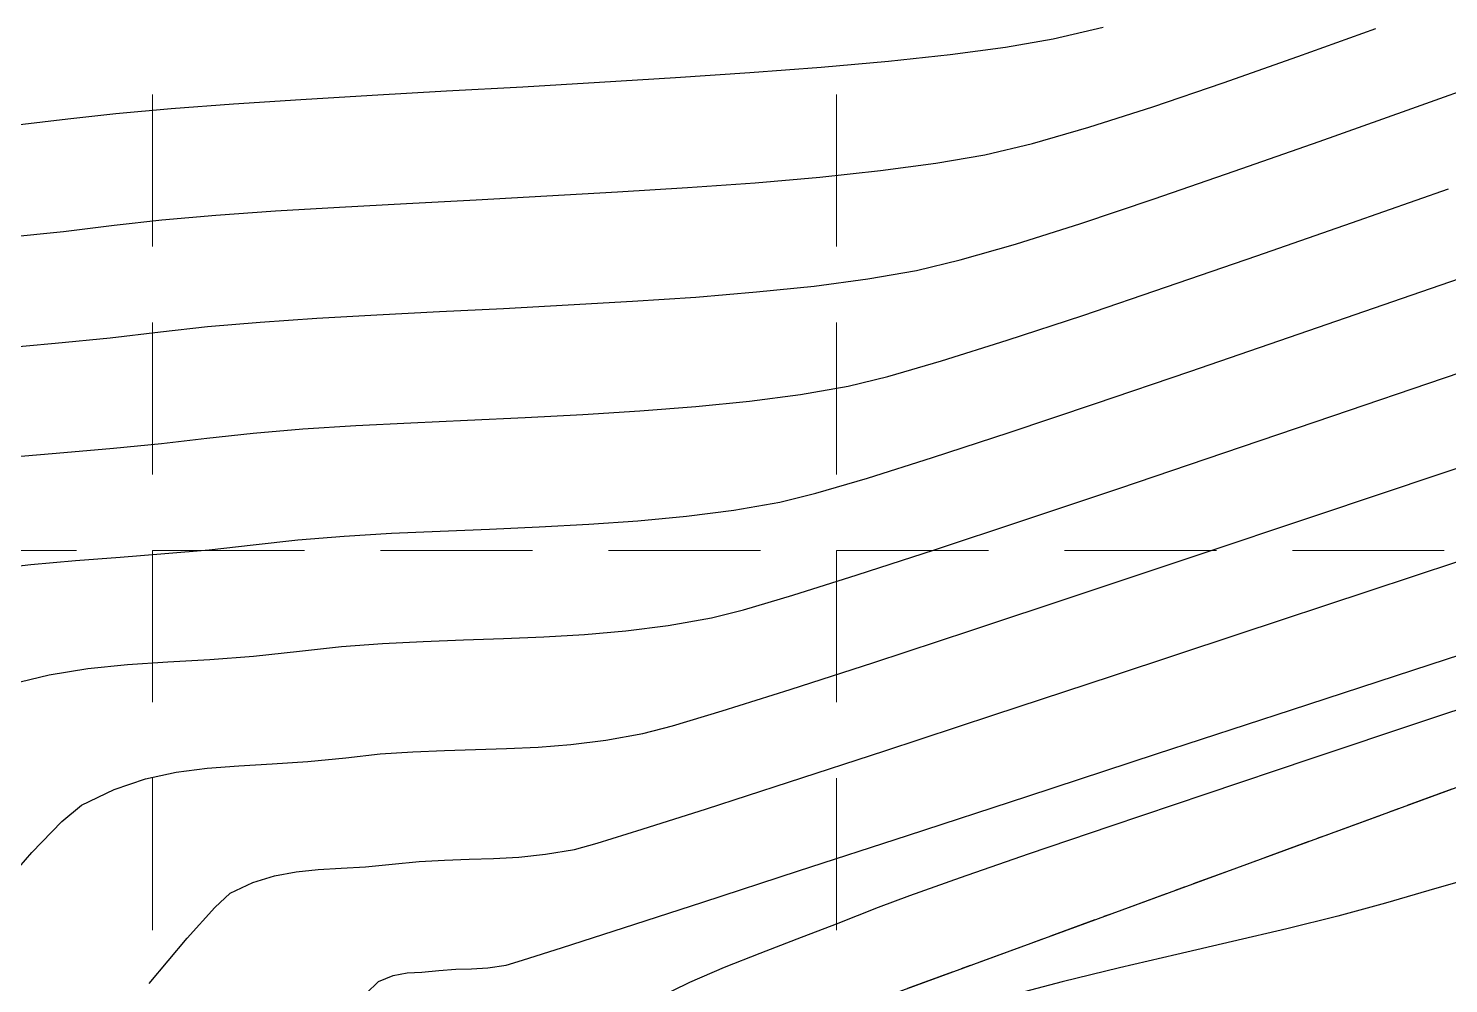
# Model space of a CAD drawing. Header units: inches. Extents: x 2547543 to 2548696, y 7125653 to 7126375.
# Drawn here: x 2548332.31 to 2548369.7, y 7125858.97 to 7125884.11 of the extents above; entities that cross this region are included whole.
import ezdxf

# ---------------------------------------------------------------- set-up
doc = ezdxf.new("R2010")
doc.units = ezdxf.units.IN
doc.header["$MEASUREMENT"] = 0
doc.linetypes.add('CENTER', pattern=[2, 1.25, -0.25, 0.25, -0.25])
doc.linetypes.add('HIDDEN', pattern=[0.375, 0.25, -0.125])
for name, color, linetype in [('CONT-MJR', 6, 'Continuous'), ('CONT-MNR', 14, 'Continuous'), ('GRID', 254, 'HIDDEN'), ('V-AREA', 6, 'Continuous'), ('V-CREEK-CNTR-E', 2, 'CENTER')]:
    doc.layers.add(name, color=color, linetype=linetype)

msp = doc.modelspace()

# ---------------------------------------------------------------- linework, layer by layer
at = {"layer": 'CONT-MJR', "color": 35}
for points, elevation in [([(2548359.291363548, 7125883.838141627), (2548360.604417051, 7125884.147944053)], 565), ([(2548358.036263976, 7125883.620930659), (2548359.291363548, 7125883.838141627)], 565), ([(2548356.578835697, 7125883.426092268), (2548358.036263976, 7125883.620930659)], 565), ([(2548353.181192279, 7125883.093029087), (2548354.950128525, 7125883.25100042)], 565), ([(2548339.480408981, 7125882.246017575), (2548341.361553909, 7125882.357674168)], 565), ([(2548343.319818473, 7125882.468069062), (2548345.324152857, 7125882.579828283)], 565), ([(2548361.042144903, 7125872.015748767), (2548363.779965634, 7125872.941352827)], 560), ([(2548358.485792258, 7125871.15822155), (2548361.042144903, 7125872.015748767)], 560), ([(2548351.140275978, 7125868.813871497), (2548352.438149558, 7125869.196596151)], 560), ([(2548345.881369015, 7125868.096649105), (2548346.952548446, 7125868.161340471)], 560), ([(2548339.450542815, 7125867.721426073), (2548340.55408317, 7125867.842765488)], 560), ([(2548341.636585235, 7125867.924493085), (2548342.704306931, 7125867.978677053)], 560), ([(2548342.704306931, 7125867.978677053), (2548343.763506178, 7125868.017385587)], 560), ([(2548334.918270946, 7125867.370442057), (2548335.985482461, 7125867.442362548)], 560), ([(2548335.985482461, 7125867.442362548), (2548337.090169922, 7125867.507349664)], 560), ([(2548332.857705619, 7125867.100898656), (2548333.878892843, 7125867.265362617)], 560)]:
    msp.add_lwpolyline(points, dxfattribs=dict(at, elevation=elevation))
at = {"layer": 'CONT-MJR', "color": 35, "extrusion": (0.1068877003047446, -0.9942710996119536, 0), "elevation": -6812671.975499145}
msp.add_lwpolyline([(3295424.951805388, 565.0000000000009), (3295426.589897022, 565.0000000000009)], dxfattribs=at)
at = {"layer": 'CONT-MJR', "color": 35, "extrusion": (0.07617210097362676, -0.9970946850892667, 0), "elevation": -6911066.74279253}
msp.add_lwpolyline([(3083741.015597697, 565.0000000000009), (3083742.899185619, 565.0000000000009)], dxfattribs=at)
at = {"layer": 'CONT-MJR', "color": 35, "extrusion": (0.05722616070081045, -0.998361240499372, 0), "elevation": -6968372.953009103}
msp.add_lwpolyline([(2951956.10069038, 565.0000000000005), (2951958.123359437, 565.0000000000005)], dxfattribs=at)
at = {"layer": 'CONT-MJR', "color": 35, "extrusion": (0.0609678245328212, -0.9981397318871417, 0), "elevation": -6957259.449535687}
msp.add_lwpolyline([(2978056.300029091, 565.0000000000005), (2978058.307087335, 565.0000000000005)], dxfattribs=at)
at = {"layer": 'CONT-MJR', "color": 35, "extrusion": (0.06712429802624283, -0.9977446209398898, 0), "elevation": -6938755.090019736}
msp.add_lwpolyline([(3020921.73504888, 565.0000000000009), (3020923.695715877, 565.0000000000009)], dxfattribs=at)
at = {"layer": 'CONT-MJR', "color": 35, "extrusion": (0.05628447463576054, -0.9984147724843502, 0), "elevation": -6971154.158159862}
msp.add_lwpolyline([(2945378.205526232, 565.0000000000009), (2945380.16690002, 565.0000000000009)], dxfattribs=at)
at = {"layer": 'CONT-MJR', "color": 35, "extrusion": (0.1125486606539213, -0.9936462141954795, 0), "elevation": -6793793.902826199}
msp.add_lwpolyline([(3334150.228938587, 565.0000000000009), (3334151.499177637, 565.0000000000009)], dxfattribs=at)
at = {"layer": 'CONT-MJR', "color": 35, "extrusion": (0.08928936707669641, -0.9960057273565464, 0), "elevation": -6869879.977731114}
msp.add_lwpolyline([(3174421.349650359, 565), (3174422.819006491, 565)], dxfattribs=at)
at = {"layer": 'CONT-MJR', "color": 35, "extrusion": (0.07450246573476454, -0.9972208294051225, 0), "elevation": -6916220.645665004}
msp.add_lwpolyline([(3072149.593157395, 565.0000000000009), (3072151.231466744, 565.0000000000009)], dxfattribs=at)
at = {"layer": 'CONT-MJR', "color": 35, "extrusion": (0.0650317736575968, -0.9978831937731726, 0), "elevation": -6945075.097814891}
msp.add_lwpolyline([(3006352.124126002, 565), (3006353.900862484, 565)], dxfattribs=at)
at = {"layer": 'CONT-MJR', "color": 35, "extrusion": (0.1201328094705209, -0.9927578295277855, 0), "elevation": -6768136.439403981}
msp.add_lwpolyline([(3385928.733513285, 565), (3385930.076186099, 565)], dxfattribs=at)
at = {"layer": 'CONT-MJR', "color": 35, "extrusion": (0.3221985226036492, -0.9466721248838089, 0), "elevation": -5924786.232221001}
msp.add_lwpolyline([(4708416.822011938, 560), (4708419.951565325, 560)], dxfattribs=at)
at = {"layer": 'CONT-MJR', "color": 35, "extrusion": (0.3222136782641118, -0.9466669665407743, 0), "elevation": -5924710.85228957}
msp.add_lwpolyline([(4708508.567325523, 560), (4708511.673988152, 560)], dxfattribs=at)
at = {"layer": 'CONT-MJR', "color": 35, "extrusion": (0.3216011870536599, -0.9468752169561082, 0), "elevation": -5927755.67066362}
msp.add_lwpolyline([(4704671.703770672, 560), (4704674.730598383, 560)], dxfattribs=at)
at = {"layer": 'CONT-MJR', "color": 35, "extrusion": (0.3145073535795271, -0.9492550366178747, 0), "elevation": -5962791.603893405}
msp.add_lwpolyline([(4660178.56193465, 560.0000000000009), (4660181.007667143, 560.0000000000009)], dxfattribs=at)
at = {"layer": 'CONT-MJR', "color": 35, "extrusion": (0.3089565375139754, -0.9510761577956707, 0), "elevation": -5989914.133705894}
msp.add_lwpolyline([(4625262.893231718, 560.0000000000005), (4625265.031477368, 560.0000000000005)], dxfattribs=at)
at = {"layer": 'CONT-MJR', "color": 35, "extrusion": (0.2997790622907552, -0.954008654998515, 0), "elevation": -6034198.18364521}
msp.add_lwpolyline([(4567336.667743416, 560), (4567338.441715116, 560)], dxfattribs=at)
at = {"layer": 'CONT-MJR', "color": 35, "extrusion": (0.2434747582373439, -0.9699072337606659, 0), "elevation": -6290972.531620949}
msp.add_lwpolyline([(4206632.51532653, 560), (4206633.391804304, 560)], dxfattribs=at)
at = {"layer": 'CONT-MJR', "color": 35, "extrusion": (0.1722786328355977, -0.9850482590555131, 0), "elevation": -6580298.155175237}
msp.add_lwpolyline([(3737881.760277933, 560.0000000000005), (3737882.917054664, 560.0000000000005)], dxfattribs=at)
at = {"layer": 'CONT-MJR', "color": 35, "extrusion": (0.03338107121871375, -0.9994426967486886, 0), "elevation": -7036830.303311718}
msp.add_lwpolyline([(2784792.671024819, 560), (2784793.728548902, 560)], dxfattribs=at)
at = {"layer": 'CONT-MJR', "color": 35, "extrusion": (0.04140199107025102, -0.9991425699745852, 0), "elevation": -7014251.569961546}
msp.add_lwpolyline([(2841184.918561873, 560.0000000000005), (2841185.980400441, 560.0000000000005)], dxfattribs=at)
at = {"layer": 'CONT-MJR', "color": 35, "extrusion": (0.08927136579283261, -0.9960073409616429, 0), "elevation": -6869922.586451951}
msp.add_lwpolyline([(3174308.255278009, 560), (3174309.347326855, 560)], dxfattribs=at)
at = {"layer": 'CONT-MJR', "color": 35, "extrusion": (0.1271538362528337, -0.9918830081850317, 0), "elevation": -6743995.415074167}
msp.add_lwpolyline([(3433744.605795247, 560.0000000000009), (3433745.725338396, 560.0000000000009)], dxfattribs=at)
at = {"layer": 'CONT-MJR', "color": 35, "extrusion": (0.1067834510505971, -0.9942823012513724, 0), "elevation": -6813003.675495046}
msp.add_lwpolyline([(3294692.344762387, 560.0000000000009), (3294693.5602793, 560.0000000000009)], dxfattribs=at)
at = {"layer": 'CONT-MJR', "color": 35, "extrusion": (0.07528453223674493, -0.9971620927441509, 0), "elevation": -6913794.664116204}
msp.add_lwpolyline([(3077576.227257826, 560.0000000000009), (3077577.312840674, 560.0000000000009)], dxfattribs=at)
at = {"layer": 'CONT-MJR', "color": 35, "extrusion": (0.1005856478553862, -0.9949284031755815, 0), "elevation": -6833401.925408114}
msp.add_lwpolyline([(3252169.732303081, 560.0000000000009), (3252170.776979361, 560.0000000000009)], dxfattribs=at)
at = {"layer": 'CONT-MJR', "color": 35, "extrusion": (0.07297635740726034, -0.997333670974548, 0), "elevation": -6920899.241696874}
msp.add_lwpolyline([(3061562.239072898, 560), (3061563.393958143, 560)], dxfattribs=at)
at = {"layer": 'CONT-MJR', "color": 35, "extrusion": (0.2397503648151774, -0.9708345701359165, 0), "elevation": -6307074.391441194}
msp.add_lwpolyline([(4182437.828478615, 560.0000000000009), (4182438.871538791, 560.0000000000009)], dxfattribs=at)
at = {"layer": 'CONT-MNR', "color": 35, "extrusion": (0.3390777892419152, -0.9407583392363925, 0), "elevation": -5839639.990440683}
msp.add_lwpolyline([(4813625.092640055, 564), (4813627.2767199, 564)], dxfattribs=at)
at = {"layer": 'CONT-MNR', "color": 35, "extrusion": (0.3324033412005493, -0.9431373276245149, 0), "elevation": -5873601.318896887}
msp.add_lwpolyline([(4772124.1989244, 564.0000000000009), (4772126.286793009, 564.0000000000009)], dxfattribs=at)
at = {"layer": 'CONT-MNR', "color": 35}
for points, elevation in [([(2548361.914756407, 7125882.05339157), (2548363.760784557, 7125882.679782696)], 564), ([(2548364.054672887, 7125880.355863644), (2548366.290409132, 7125881.141561775)], 563), ([(2548357.491125607, 7125880.790607559), (2548358.74235277, 7125881.08773909)], 564), ([(2548344.097438947, 7125879.604998364), (2548345.957235848, 7125879.703713306)], 564), ([(2548367.136465249, 7125878.995742097), (2548369.695690556, 7125879.891077835)], 562), ([(2548340.498708618, 7125879.411420139), (2548342.268598629, 7125879.508852811)], 564), ([(2548342.268598629, 7125879.508852811), (2548344.097438947, 7125879.604998364)], 564), ([(2548360.011448178, 7125878.983414724), (2548361.946715745, 7125879.629348765)], 563), ([(2548335.822677667, 7125879.072834318), (2548337.247754412, 7125879.197267401)], 564), ([(2548358.29378066, 7125878.439459107), (2548360.011448178, 7125878.983414724)], 563), ([(2548364.645408411, 7125878.128173567), (2548367.136465249, 7125878.995742097)], 562), ([(2548362.271806551, 7125877.309616273), (2548364.645408411, 7125878.128173567)], 562), ([(2548368.23213281, 7125876.922608745), (2548371.004374611, 7125877.879018944)], 561), ([(2548349.878907784, 7125877.044476424), (2548351.480975484, 7125877.176625169)], 563), ([(2548351.480975484, 7125877.176625169), (2548353.000074744, 7125877.333685266)], 563), ([(2548360.064946178, 7125876.561314248), (2548362.271806551, 7125877.309616273)], 562), ([(2548341.485745152, 7125876.577730814), (2548343.133353996, 7125876.662325159)], 563), ([(2548343.133353996, 7125876.662325159), (2548344.82109475, 7125876.746163402)], 563), ([(2548346.524347347, 7125876.834379032), (2548348.218491715, 7125876.932105543)], 563), ([(2548337.029910793, 7125876.268076248), (2548338.409403481, 7125876.385739851)], 563), ([(2548334.461828648, 7125875.97364859), (2548335.789030298, 7125876.129122578)], 563), ([(2548331.486212363, 7125875.685757864), (2548333.018655248, 7125875.828928459)], 563), ([(2548353.890649726, 7125874.69553942), (2548354.937679066, 7125874.950380076)], 562), ([(2548346.905789828, 7125873.953956556), (2548348.408470523, 7125874.046301447)], 562), ([(2548349.87706857, 7125874.159805494), (2548351.29281226, 7125874.301295383)], 562), ([(2548358.130158972, 7125873.479773928), (2548360.404143541, 7125874.241454375)], 561), ([(2548339.538156488, 7125873.570685429), (2548340.929674772, 7125873.659634828)], 562), ([(2548340.929674772, 7125873.659634828), (2548342.380968957, 7125873.735609954)], 562), ([(2548337.00953447, 7125873.326557076), (2548338.225185819, 7125873.461935073)], 562), ([(2548369.496484219, 7125872.400164124), (2548372.817321257, 7125873.514043888)], 559), ([(2548334.553495038, 7125873.06722805), (2548335.812549919, 7125873.18792188)], 562), ([(2548353.038460033, 7125871.882097153), (2548354.395587275, 7125872.279291636)], 561), ([(2548366.201627508, 7125871.295316776), (2548369.496484219, 7125872.400164124)], 559), ([(2548349.632688485, 7125871.275445629), (2548350.880241053, 7125871.437246783)], 561), ([(2548350.880241053, 7125871.437246783), (2548352.090411786, 7125871.648005351)], 561), ([(2548345.757103764, 7125870.992978939), (2548347.061983441, 7125871.062392479)], 561), ([(2548341.873992892, 7125870.8242212), (2548343.15397209, 7125870.882974071)], 561), ([(2548334.726829782, 7125870.200814746), (2548335.903544175, 7125870.290158584)], 561), ([(2548338.230038643, 7125870.523991575), (2548339.40288977, 7125870.653810723)], 561), ([(2548333.550319077, 7125870.111275924), (2548334.726829782, 7125870.200814746)], 561), ([(2548364.159701296, 7125868.168431634), (2548367.601352879, 7125869.306778092)], 558), ([(2548369.211142841, 7125867.372497087), (2548372.891384115, 7125868.576875522)], 557), ([(2548360.845015748, 7125867.073457167), (2548364.159701296, 7125868.168431634)], 558), ([(2548365.561717715, 7125866.178359715), (2548369.211142841, 7125867.372497087)], 557), ([(2548350.576946928, 7125866.149155146), (2548352.366344373, 7125866.714842357)], 559), ([(2548369.041489587, 7125865.886840412), (2548372.138014042, 7125866.915457892)], 556), ([(2548349.263388909, 7125865.754155565), (2548350.576946928, 7125866.149155146)], 559), ([(2548341.575436205, 7125865.016280216), (2548342.43420413, 7125865.075092451)], 559), ([(2548342.43420413, 7125865.075092451), (2548343.263085913, 7125865.10895402)], 559), ([(2548343.263085913, 7125865.10895402), (2548344.077816701, 7125865.131521668)], 559), ([(2548344.894131643, 7125865.156452144), (2548345.727765886, 7125865.197402189)], 559), ([(2548345.727765886, 7125865.197402189), (2548346.594454578, 7125865.268028552)], 559), ([(2548346.594454578, 7125865.268028552), (2548347.509932868, 7125865.381987979)], 559), ([(2548337.017752119, 7125864.64627367), (2548337.855159634, 7125864.70717809)], 559), ([(2548358.616790858, 7125863.907254169), (2548362.008477475, 7125865.016074908)], 557), ([(2548334.568007951, 7125864.082106215), (2548335.39140388, 7125864.363053692)], 559), ([(2548336.202242735, 7125864.541337524), (2548337.017752119, 7125864.64627367)], 559), ([(2548360.813863699, 7125863.12648694), (2548363.315959176, 7125863.971550706)], 556), ([(2548332.407326569, 7125862.42431046), (2548333.189189149, 7125863.241615581)], 559), ([(2548352.57955345, 7125861.936450902), (2548355.452026604, 7125862.873508999)], 557), ([(2548341.891551161, 7125862.116295071), (2548342.599543206, 7125862.18844039)], 558), ([(2548342.599543206, 7125862.18844039), (2548343.265816723, 7125862.225379802)], 558), ([(2548356.848288404, 7125861.765542733), (2548358.636821696, 7125862.384216206)], 556), ([(2548339.940991371, 7125861.972530842), (2548340.544694781, 7125862.006512131)], 558), ([(2548340.544694781, 7125862.006512131), (2548341.18962111, 7125862.045482218)], 558), ([(2548350.064740135, 7125861.117691379), (2548352.57955345, 7125861.936450902)], 557), ([(2548370.637609321, 7125861.839729336), (2548369.175254041, 7125861.418833846)], 556), ([(2548353.585387338, 7125860.545977632), (2548354.690568919, 7125860.982204489)], 556), ([(2548366.781849186, 7125860.750604556), (2548365.433463563, 7125860.415465375)], 556), ([(2548365.433463563, 7125860.415465375), (2548364.01176091, 7125860.079996414)], 556), ([(2548351.570443874, 7125859.775754136), (2548352.550065915, 7125860.150616953)], 556), ([(2548350.63236044, 7125859.40102086), (2548351.570443874, 7125859.775754136)], 556), ([(2548362.538225261, 7125859.738739692), (2548361.034340649, 7125859.386237234)], 556), ([(2548341.530754262, 7125859.029649611), (2548341.911876827, 7125859.187382493)], 557), ([(2548343.560462504, 7125859.351579331), (2548343.979003258, 7125859.364644545)], 557), ([(2548343.979003258, 7125859.364644545), (2548344.408421223, 7125859.388287148)], 557), ([(2548341.206515776, 7125858.713010771), (2548341.530754262, 7125859.029649611)], 557), ([(2548348.824166284, 7125858.570469659), (2548349.721654835, 7125859.006048808)], 556)]:
    msp.add_lwpolyline(points, dxfattribs=dict(at, elevation=elevation))
at = {"layer": 'CONT-MNR', "color": 35, "extrusion": (-0.3357131873049781, 0.9419642540295957, 0), "elevation": 5856805.141347058}
msp.add_lwpolyline([(-4792724.682626827, 563), (-4792727.18438103, 563)], dxfattribs=at)
at = {"layer": 'CONT-MNR', "color": 35, "extrusion": (0.3039528904981802, -0.9526870631838145, 0), "elevation": -6014153.676014178}
msp.add_lwpolyline([(4593722.106942752, 564), (4593723.875976238, 564)], dxfattribs=at)
at = {"layer": 'CONT-MNR', "color": 35, "extrusion": (0.3346816561089022, -0.9423312523015474, 0), "elevation": -5862049.049433659}
msp.add_lwpolyline([(4786306.899457375, 563), (4786309.359956132, 563)], dxfattribs=at)
at = {"layer": 'CONT-MNR', "color": 35, "extrusion": (0.276556619101537, -0.9609976256115972, 0), "elevation": -6143189.327664926}
msp.add_lwpolyline([(4419676.282352274, 564), (4419677.829773704, 564)], dxfattribs=at)
at = {"layer": 'CONT-MNR', "color": 35, "extrusion": (0.1712457201933548, -0.9852283508484007, 0), "elevation": -6584224.465794647}
msp.add_lwpolyline([(3730989.324303599, 564), (3730990.636353434, 564)], dxfattribs=at)
at = {"layer": 'CONT-MNR', "color": 35, "extrusion": (0.1326729231637888, -0.9911598738140964, 0), "elevation": -6724789.01642435}
msp.add_lwpolyline([(3471238.342224097, 564.0000000000009), (3471239.812893181, 564.0000000000009)], dxfattribs=at)
at = {"layer": 'CONT-MNR', "color": 35, "extrusion": (0.07240532919057584, -0.9973752896000605, 0), "elevation": -6922662.457271192}
msp.add_lwpolyline([(3057612.659565007, 564.0000000000009), (3057614.448965968, 564.0000000000009)], dxfattribs=at)
at = {"layer": 'CONT-MNR', "color": 35, "extrusion": (0.08628775345254674, -0.9962702563080525, 0), "elevation": -6879410.82668444}
msp.add_lwpolyline([(3153722.925929664, 564.0000000000009), (3153724.635993749, 564.0000000000009)], dxfattribs=at)
at = {"layer": 'CONT-MNR', "color": 35, "extrusion": (0.1056401412810162, -0.994404425045528, 0), "elevation": -6816798.418224157}
msp.add_lwpolyline([(3286872.636302426, 564), (3286874.239949699, 564)], dxfattribs=at)
at = {"layer": 'CONT-MNR', "color": 35, "extrusion": (0.3258436133528265, -0.9454236826085826, 0), "elevation": -5906607.896155691}
msp.add_lwpolyline([(4731204.103027877, 563.0000000000009), (4731206.332670717, 563.0000000000009)], dxfattribs=at)
at = {"layer": 'CONT-MNR', "color": 35, "extrusion": (0.05635388909111975, -0.9984108569042636, 0), "elevation": -6970946.455741231}
msp.add_lwpolyline([(2945867.305352081, 564), (2945869.171076742, 564)], dxfattribs=at)
at = {"layer": 'CONT-MNR', "color": 35, "extrusion": (0.06268403346178296, -0.9980334222604784, 0), "elevation": -6952125.492226681}
msp.add_lwpolyline([(2990015.184283101, 564.0000000000005), (2990017.025633151, 564.0000000000005)], dxfattribs=at)
at = {"layer": 'CONT-MNR', "color": 35, "extrusion": (0.07097859716252486, -0.9974778387236681, 0), "elevation": -6927029.177753617}
msp.add_lwpolyline([(3047694.839200752, 564), (3047696.411173747, 564)], dxfattribs=at)
at = {"layer": 'CONT-MNR', "color": 35, "extrusion": (0.06083754129353342, -0.9981476812422888, 0), "elevation": -6957645.241001009}
msp.add_lwpolyline([(2977139.45667772, 564.0000000000009), (2977141.142746838, 564.0000000000009)], dxfattribs=at)
at = {"layer": 'CONT-MNR', "color": 35, "extrusion": (0.1182293413246965, -0.9929863155401127, 0), "elevation": -6774612.347850066}
msp.add_lwpolyline([(3372947.983553046, 564.0000000000005), (3372949.326417273, 564.0000000000005)], dxfattribs=at)
at = {"layer": 'CONT-MNR', "color": 35, "extrusion": (0.1118371733805109, -0.9937265452076128, 0), "elevation": -6796176.517382311}
msp.add_lwpolyline([(3329285.864386329, 564.0000000000009), (3329287.126455403, 564.0000000000009)], dxfattribs=at)
at = {"layer": 'CONT-MNR', "color": 35, "extrusion": (0.1044657563654731, -0.99452848413054, 0), "elevation": -6820675.855258295}
msp.add_lwpolyline([(3278798.813798959, 564), (3278800.305125889, 564)], dxfattribs=at)
at = {"layer": 'CONT-MNR', "color": 35, "extrusion": (0.2776620785141785, -0.9606788069668167, 0), "elevation": -6138097.937160155}
msp.add_lwpolyline([(4426738.509415291, 563.0000000000009), (4426740.024132784, 563.0000000000009)], dxfattribs=at)
at = {"layer": 'CONT-MNR', "color": 35, "extrusion": (0.2336527975107891, -0.9723200965810499, 0), "elevation": -6333203.699141527}
msp.add_lwpolyline([(4142798.720875754, 563), (4142799.901285378, 563)], dxfattribs=at)
at = {"layer": 'CONT-MNR', "color": 35, "extrusion": (0.1314070486903642, -0.9913284962889387, 0), "elevation": -6729213.715180589}
msp.add_lwpolyline([(3462645.457326645, 563), (3462646.881184383, 563)], dxfattribs=at)
at = {"layer": 'CONT-MNR', "color": 35, "extrusion": (0.1711886361972745, -0.985238271098376, 0), "elevation": -6584437.932375504}
msp.add_lwpolyline([(3730605.549109305, 563.0000000000005), (3730606.847579136, 563.0000000000005)], dxfattribs=at)
at = {"layer": 'CONT-MNR', "color": 35, "extrusion": (0.06752188790324726, -0.9977177930928072, 0), "elevation": -6937544.923803853}
msp.add_lwpolyline([(3023685.024007509, 563.0000000000009), (3023686.688221658, 563.0000000000009)], dxfattribs=at)
at = {"layer": 'CONT-MNR', "color": 35, "extrusion": (0.05172312715206721, -0.9986614632184478, 0), "elevation": -6984530.134829059}
msp.add_lwpolyline([(2913506.396831407, 563.0000000000009), (2913508.102366925, 563.0000000000009)], dxfattribs=at)
at = {"layer": 'CONT-MNR', "color": 35, "extrusion": (0.3257377202685022, -0.9454601723998104, 0), "elevation": -5907133.165409881}
msp.add_lwpolyline([(4730544.689292485, 561.0000000000009), (4730547.57177499, 561.0000000000009)], dxfattribs=at)
at = {"layer": 'CONT-MNR', "color": 35, "extrusion": (0.1112843456860846, -0.9937886064979916, 0), "elevation": -6798024.62756736}
msp.add_lwpolyline([(3325505.535138875, 563), (3325506.783775141, 563)], dxfattribs=at)
at = {"layer": 'CONT-MNR', "color": 35, "extrusion": (0.06781011695619504, -0.9976982449811101, 0), "elevation": -6936671.238419372}
msp.add_lwpolyline([(3025679.269812215, 563.0000000000009), (3025680.766742591, 563.0000000000009)], dxfattribs=at)
at = {"layer": 'CONT-MNR', "color": 35, "extrusion": (0.05707177929909586, -0.9983700776804338, 0), "elevation": -6968823.569597123}
msp.add_lwpolyline([(2950872.756995503, 563.0000000000009), (2950874.34243651, 563.0000000000009)], dxfattribs=at)
at = {"layer": 'CONT-MNR', "color": 35, "extrusion": (0.3133034833117868, -0.9496530563025115, 0), "elevation": -5968700.37020622}
msp.add_lwpolyline([(4652617.776166341, 562.0000000000009), (4652619.872544976, 562.0000000000009)], dxfattribs=at)
at = {"layer": 'CONT-MNR', "color": 35, "extrusion": (0.09977867344946849, -0.9950096563976977, 0), "elevation": -6836045.971965864}
msp.add_lwpolyline([(3246626.398655179, 563), (3246627.849066632, 563)], dxfattribs=at)
at = {"layer": 'CONT-MNR', "color": 35, "extrusion": (0.3007086674495685, -0.9537160464838079, 0), "elevation": -6029748.834733846}
msp.add_lwpolyline([(4573220.825868092, 562), (4573222.635125551, 562)], dxfattribs=at)
at = {"layer": 'CONT-MNR', "color": 35, "extrusion": (-0.3243608509369987, 0.9459334217477604, 0), "elevation": 5914014.247884588}
msp.add_lwpolyline([(-4721936.524805201, 561.0000000000009), (-4721939.301504925, 561.0000000000009)], dxfattribs=at)
at = {"layer": 'CONT-MNR', "color": 35, "extrusion": (0.2790932824526028, -0.9602639947898868, 0), "elevation": -6131492.401814009}
msp.add_lwpolyline([(4435877.322846586, 562), (4435878.792147599, 562)], dxfattribs=at)
at = {"layer": 'CONT-MNR', "color": 35, "extrusion": (0.3217928848319295, -0.9468100861691032, 0), "elevation": -5926805.358540799}
msp.add_lwpolyline([(4705868.962944217, 561.0000000000009), (4705871.57819286, 561.0000000000009)], dxfattribs=at)
at = {"layer": 'CONT-MNR', "color": 35, "extrusion": (0.1300519429191119, -0.9915071820934855, 0), "elevation": -6733937.511559109}
msp.add_lwpolyline([(3453442.407201408, 562.0000000000009), (3453443.762832156, 562.0000000000009)], dxfattribs=at)
at = {"layer": 'CONT-MNR', "color": 35, "extrusion": (0.1712674840167294, -0.9852245677603556, 0), "elevation": -6584136.657591463}
msp.add_lwpolyline([(3731130.218417407, 562.0000000000009), (3731131.490939311, 562.0000000000009)], dxfattribs=at)
at = {"layer": 'CONT-MNR', "color": 35, "extrusion": (0.07705754485576641, -0.9970266469762991, 0), "elevation": -6908316.835365528}
msp.add_lwpolyline([(3089873.62798417, 562), (3089875.1009619, 562)], dxfattribs=at)
at = {"layer": 'CONT-MNR', "color": 35, "extrusion": (0.04674080127777636, -0.9989070514797218, 0), "elevation": -6998973.957638329}
msp.add_lwpolyline([(2878626.222141186, 562.0000000000009), (2878627.716072354, 562.0000000000009)], dxfattribs=at)
at = {"layer": 'CONT-MNR', "color": 35, "extrusion": (0.0465030867903974, -0.9989181462557204, 0), "elevation": -6999658.79586949}
msp.add_lwpolyline([(2876962.065938007, 562), (2876963.582109143, 562)], dxfattribs=at)
at = {"layer": 'CONT-MNR', "color": 35, "extrusion": (0.05132413465948935, -0.9986820481021249, 0), "elevation": -6985690.695103073}
msp.add_lwpolyline([(2910716.1015334, 562.0000000000009), (2910717.621528313, 562.0000000000009)], dxfattribs=at)
at = {"layer": 'CONT-MNR', "color": 35, "extrusion": (0.1150512729476032, -0.9933595545386051, 0), "elevation": -6785364.936520835}
msp.add_lwpolyline([(3351254.508702968, 562), (3351255.713689166, 562)], dxfattribs=at)
at = {"layer": 'CONT-MNR', "color": 35, "extrusion": (0.08254504859484707, -0.9965873343327591, 0), "elevation": -6891202.535588357}
msp.add_lwpolyline([(3127847.170012372, 562.0000000000005), (3127848.487479115, 562.0000000000005)], dxfattribs=at)
at = {"layer": 'CONT-MNR', "color": 35, "extrusion": (0.310982401523928, -0.950415670084627, 0), "elevation": -5980047.28695775}
msp.add_lwpolyline([(4638018.622100201, 561.0000000000009), (4638020.747586412, 561.0000000000009)], dxfattribs=at)
at = {"layer": 'CONT-MNR', "color": 35, "extrusion": (0.08579190255679012, -0.9963130780310405, 0), "elevation": -6880974.059151622}
msp.add_lwpolyline([(3150278.599107472, 562), (3150279.940313494, 562)], dxfattribs=at)
at = {"layer": 'CONT-MNR', "color": 35, "extrusion": (0.08611223125731785, -0.99628544284652, 0), "elevation": -6879960.830059811}
msp.add_lwpolyline([(3152492.138277572, 562.0000000000009), (3152493.448625328, 562.0000000000009)], dxfattribs=at)
at = {"layer": 'CONT-MNR', "color": 35, "extrusion": (-0.3001598015455262, 0.9538889314465027, 0), "elevation": 6032377.144470607}
msp.add_lwpolyline([(-4569747.46054469, 561.0000000000005), (-4569749.257898908, 561.0000000000005)], dxfattribs=at)
at = {"layer": 'CONT-MNR', "color": 35, "extrusion": (0.2397200427825028, -0.9708420577459318, 0), "elevation": -6307204.82184452}
msp.add_lwpolyline([(4182261.643638992, 561), (4182262.6201606, 561)], dxfattribs=at)
at = {"layer": 'CONT-MNR', "color": 35, "extrusion": (0.0702010339691099, -0.9975328640348988, 0), "elevation": -6929393.970948395}
msp.add_lwpolyline([(3042303.459805774, 561.0000000000009), (3042304.757915427, 561.0000000000009)], dxfattribs=at)
at = {"layer": 'CONT-MNR', "color": 35, "extrusion": (0.09513380689792617, -0.9954644939851487, 0), "elevation": -6851117.641550202}
msp.add_lwpolyline([(3214701.557888449, 561), (3214702.839499205, 561)], dxfattribs=at)
at = {"layer": 'CONT-MNR', "color": 35, "extrusion": (0.317430675220067, -0.9482814805896679, 0), "elevation": -5948402.178323792}
msp.add_lwpolyline([(4678535.232179975, 559.0000000000009), (4678538.611567701, 559.0000000000009)], dxfattribs=at)
at = {"layer": 'CONT-MNR', "color": 35, "extrusion": (0.07944739898024136, -0.9968390596256119, 0), "elevation": -6900887.264279973}
msp.add_lwpolyline([(3106416.142898425, 561), (3106417.364456578, 561)], dxfattribs=at)
at = {"layer": 'CONT-MNR', "color": 35, "extrusion": (0.05842920203275193, -0.9982915547823773, 0), "elevation": -6964799.082086111}
msp.add_lwpolyline([(2960345.862001834, 561.0000000000005), (2960347.117553115, 561.0000000000005)], dxfattribs=at)
at = {"layer": 'CONT-MNR', "color": 35, "extrusion": (0.04098988465962095, -0.9991595615093672, 0), "elevation": -7015425.734850291}
msp.add_lwpolyline([(2838290.05389061, 561), (2838291.352397682, 561)], dxfattribs=at)
at = {"layer": 'CONT-MNR', "color": 35, "extrusion": (0.04344406321776557, -0.9990558609863269, 0), "elevation": -7008432.68599573}
msp.add_lwpolyline([(2855515.247404914, 561.0000000000009), (2855516.554354774, 561.0000000000009)], dxfattribs=at)
at = {"layer": 'CONT-MNR', "color": 35, "extrusion": (0.08776144992540112, -0.9961415200196163, 0), "elevation": -6874729.608509201}
msp.add_lwpolyline([(3163879.909121713, 561.0000000000005), (3163881.083685479, 561.0000000000005)], dxfattribs=at)
at = {"layer": 'CONT-MNR', "color": 35, "extrusion": (0.1123458639400973, -0.9936691636835437, 0), "elevation": -6794462.544026657}
msp.add_lwpolyline([(3332766.034337654, 561), (3332767.198168408, 561)], dxfattribs=at)
at = {"layer": 'CONT-MNR', "color": 35, "extrusion": (0.3141699074604509, -0.9493667727734586, 0), "elevation": -5964443.133489114}
msp.add_lwpolyline([(4658069.226222563, 558), (4658072.916294327, 558)], dxfattribs=at)
at = {"layer": 'CONT-MNR', "color": 35, "extrusion": (0.1132713434476401, -0.9935640909139012, 0), "elevation": -6791355.523745726}
msp.add_lwpolyline([(3339087.251440165, 561.0000000000009), (3339088.414368961, 561.0000000000009)], dxfattribs=at)
at = {"layer": 'CONT-MNR', "color": 35, "extrusion": (0.08830136441727632, -0.9960938053426732, 0), "elevation": -6873013.746034957}
msp.add_lwpolyline([(3167602.142899118, 561), (3167603.316905688, 561)], dxfattribs=at)
at = {"layer": 'CONT-MNR', "color": 35, "extrusion": (0.3164522273407944, -0.9486084481022979, 0), "elevation": -5953225.546755848}
msp.add_lwpolyline([(4672392.956142474, 559.0000000000005), (4672396.171483116, 559.0000000000005)], dxfattribs=at)
at = {"layer": 'CONT-MNR', "color": 35, "extrusion": (0.3148439274424931, -0.9491434566769061, 0), "elevation": -5961136.47492557}
msp.add_lwpolyline([(4662292.832818659, 559.0000000000005), (4662295.815847402, 559.0000000000005)], dxfattribs=at)
at = {"layer": 'CONT-MNR', "color": 35, "extrusion": (0.3123180900193843, -0.9499775842864103, 0), "elevation": -5973517.094157865}
msp.add_lwpolyline([(4646417.020646675, 559), (4646419.703109486, 559)], dxfattribs=at)
at = {"layer": 'CONT-MNR', "color": 35, "extrusion": (0.3082906572580335, -0.9512922109674871, 0), "elevation": -5993148.27627664}
msp.add_lwpolyline([(4621065.88995586, 559.0000000000009), (4621068.203620643, 559.0000000000009)], dxfattribs=at)
at = {"layer": 'CONT-MNR', "color": 35, "extrusion": (0.3130547189020647, -0.9497350909454432, 0), "elevation": -5969909.625077547}
msp.add_lwpolyline([(4651050.744933948, 558), (4651054.03251745, 558)], dxfattribs=at)
at = {"layer": 'CONT-MNR', "color": 35, "extrusion": (0.310895585696454, -0.9504440724179718, 0), "elevation": -5980461.666186797}
msp.add_lwpolyline([(4637475.543099053, 557), (4637479.281604395, 557)], dxfattribs=at)
at = {"layer": 'CONT-MNR', "color": 35, "extrusion": (-0.3120872871218956, 0.9500534328220153, 0), "elevation": 5974643.448894443}
msp.add_lwpolyline([(-4644965.189447348, 558), (-4644968.204641116, 558)], dxfattribs=at)
at = {"layer": 'CONT-MNR', "color": 35, "extrusion": (0.3165039594006892, -0.9485911889131624, 0), "elevation": -5952964.7019881}
msp.add_lwpolyline([(4672722.063846232, 556), (4672725.186199398, 556)], dxfattribs=at)
at = {"layer": 'CONT-MNR', "color": 35, "extrusion": (0.171842596732715, -0.9851244195268726, 0), "elevation": -6581949.344573333}
msp.add_lwpolyline([(3734966.572683942, 559.0000000000009), (3734967.567485224, 559.0000000000009)], dxfattribs=at)
at = {"layer": 'CONT-MNR', "color": 35, "extrusion": (-0.2517751593124879, 0.9677857558122932, 0), "elevation": 6254700.332928779}
msp.add_lwpolyline([(-4260371.304235874, 559.0000000000009), (-4260372.103434457, 559.0000000000009)], dxfattribs=at)
at = {"layer": 'CONT-MNR', "color": 35, "extrusion": (0.0305260331787776, -0.9995339720581627, 0), "elevation": -7044753.443390244}
msp.add_lwpolyline([(2764680.873703348, 559.0000000000005), (2764681.690398892, 559.0000000000005)], dxfattribs=at)
at = {"layer": 'CONT-MNR', "color": 35, "extrusion": (0.3105831947831955, -0.9505462004123019, 0), "elevation": -5981987.805288426}
msp.add_lwpolyline([(4635500.303326285, 558.0000000000009), (4635502.977021541, 558.0000000000009)], dxfattribs=at)
at = {"layer": 'CONT-MNR', "color": 35, "extrusion": (0.0526216857442918, -0.9986145193163521, 0), "elevation": -6981894.125487516}
msp.add_lwpolyline([(2919782.195563368, 559), (2919783.073312721, 559)], dxfattribs=at)
at = {"layer": 'CONT-MNR', "color": 35, "extrusion": (0.06502418924391981, -0.9978836880183838, 0), "elevation": -6945080.540462607}
msp.add_lwpolyline([(3006299.230151282, 559.0000000000009), (3006300.165016332, 559.0000000000009)], dxfattribs=at)
at = {"layer": 'CONT-MNR', "color": 35, "extrusion": (0.1034737336541326, -0.9946321865110106, 0), "elevation": -6823928.28117249}
msp.add_lwpolyline([(3272000.4903887, 559.0000000000009), (3272001.502287908, 559.0000000000009)], dxfattribs=at)
at = {"layer": 'CONT-MNR', "color": 35, "extrusion": (0.1070991545714137, -0.9942483447761372, 0), "elevation": -6811954.269246389}
msp.add_lwpolyline([(3296857.602514242, 559.0000000000009), (3296858.512135285, 559.0000000000009)], dxfattribs=at)
at = {"layer": 'CONT-MNR', "color": 35, "extrusion": (0.318024500199161, -0.948082494972391, 0), "elevation": -5945464.923097871}
msp.add_lwpolyline([(4682257.978730313, 556), (4682260.893765369, 556)], dxfattribs=at)
at = {"layer": 'CONT-MNR', "color": 35, "extrusion": (0.2147460673254124, -0.9766699168952986, 0), "elevation": -6412372.351740669}
msp.add_lwpolyline([(4019133.86320386, 559), (4019134.693411529, 559)], dxfattribs=at)
at = {"layer": 'CONT-MNR', "color": 35, "extrusion": (-0.4356444913239304, 0.9001188128125721, 0), "elevation": 5303956.401246184}
msp.add_lwpolyline([(-5398146.371443869, 559.0000000000009), (-5398147.319297187, 559.0000000000009)], dxfattribs=at)
at = {"layer": 'CONT-MNR', "color": 35, "extrusion": (0.308160673115665, -0.9513343258523264, 0), "elevation": -5993777.318907525}
msp.add_lwpolyline([(4620243.900920767, 558), (4620246.16401628, 558)], dxfattribs=at)
at = {"layer": 'CONT-MNR', "color": 35, "extrusion": (-0.6310214827428708, 0.7757653564815774, 0), "elevation": 3919944.850305878}
msp.add_lwpolyline([(-6473481.393492341, 559), (-6473482.071066035, 559)], dxfattribs=at)
at = {"layer": 'CONT-MNR', "color": 35, "extrusion": (0.3039006688802424, -0.9527037228090071, 0), "elevation": -6014391.437291993}
msp.add_lwpolyline([(4593375.611454224, 558), (4593377.394866938, 558)], dxfattribs=at)
at = {"layer": 'CONT-MNR', "color": 35, "extrusion": (0.3104975270230477, -0.9505741873796972, 0), "elevation": -5982403.24453501}
msp.add_lwpolyline([(4634963.713094702, 557), (4634967.042413231, 557)], dxfattribs=at)
at = {"layer": 'CONT-MNR', "color": 35, "extrusion": (-0.2949328865322157, 0.9555179707581514, 0), "elevation": 6057298.417097233}
msp.add_lwpolyline([(-4536642.872464893, 558.0000000000009), (-4536644.107168328, 558.0000000000009)], dxfattribs=at)
at = {"layer": 'CONT-MNR', "color": 35, "extrusion": (0.3227118347729524, -0.9464972644955054, 0), "elevation": -5922223.762483831}
msp.add_lwpolyline([(4711614.603055207, 556), (4711616.90315906, 556)], dxfattribs=at)
at = {"layer": 'CONT-MNR', "color": 35, "extrusion": (0.1650269900222112, -0.9862890512239346, 0), "elevation": -6607614.185872357}
msp.add_lwpolyline([(3689365.303188632, 558), (3689366.079350673, 558)], dxfattribs=at)
at = {"layer": 'CONT-MNR', "color": 35, "extrusion": (0.2655541742939885, -0.9640959394764808, 0), "elevation": -6193291.005729314}
msp.add_lwpolyline([(4349153.229670964, 558), (4349153.846946267, 558)], dxfattribs=at)
at = {"layer": 'CONT-MNR', "color": 35, "extrusion": (0.7541486739727501, -0.6567037212816316, 0), "elevation": -2757758.86555851}
msp.add_lwpolyline([(7047457.534267701, 559.0000000000009), (7047459.073159917, 559.0000000000009)], dxfattribs=at)
at = {"layer": 'CONT-MNR', "color": 35, "extrusion": (0.1003735845895614, -0.9949498195972711, 0), "elevation": -6834089.016668079}
msp.add_lwpolyline([(3250719.923681574, 558.0000000000009), (3250720.629174491, 558.0000000000009)], dxfattribs=at)
at = {"layer": 'CONT-MNR', "color": 35, "extrusion": (0.03028533900753215, -0.9995412939149633, 0), "elevation": -7045416.109303068}
msp.add_lwpolyline([(2762983.478470527, 558), (2762984.12384417, 558)], dxfattribs=at)
at = {"layer": 'CONT-MNR', "color": 35, "extrusion": (0.03096439187240257, -0.9995204882522281, 0), "elevation": -7043537.390783134}
msp.add_lwpolyline([(2767769.941032313, 558), (2767770.585745772, 558)], dxfattribs=at)
at = {"layer": 'CONT-MNR', "color": 35, "extrusion": (0.05740252948317038, -0.9983511153942454, 0), "elevation": -6967831.116828213}
msp.add_lwpolyline([(2953185.147944512, 558), (2953185.81329523, 558)], dxfattribs=at)
at = {"layer": 'CONT-MNR', "color": 35, "extrusion": (0.1047730213321879, -0.9944961608779216, 0), "elevation": -6819644.875308967}
msp.add_lwpolyline([(3280917.66052729, 558), (3280918.369052469, 558)], dxfattribs=at)
at = {"layer": 'CONT-MNR', "color": 35, "extrusion": (0.2990899437791175, -0.9542249239724376, 0), "elevation": -6037492.43924065}
msp.add_lwpolyline([(4562961.398559839, 558), (4562962.000849167, 558)], dxfattribs=at)
at = {"layer": 'CONT-MNR', "color": 35, "extrusion": (0.1808671211710345, -0.9835075416484118, 0), "elevation": -6547428.131500486}
msp.add_lwpolyline([(3795144.534522695, 558.0000000000009), (3795145.112657551, 558.0000000000009)], dxfattribs=at)
at = {"layer": 'CONT-MNR', "color": 35, "extrusion": (0.09612924489071467, -0.9953688604114261, 0), "elevation": -6847891.116794794}
msp.add_lwpolyline([(3221541.372668586, 558.0000000000009), (3221541.953620351, 558.0000000000009)], dxfattribs=at)
at = {"layer": 'CONT-MNR', "color": 35, "extrusion": (0.3344132541418924, -0.9424265358393884, 0), "elevation": -5863396.912219889}
msp.add_lwpolyline([(4784620.319974211, 556.0000000000005), (4784621.73819546, 556.0000000000005)], dxfattribs=at)
at = {"layer": 'CONT-MNR', "color": 35, "extrusion": (0.6734434943624753, -0.7392387029240682, 0), "elevation": -3551551.107650233}
msp.add_lwpolyline([(6682694.216538642, 558.0000000000009), (6682694.766376598, 558.0000000000009)], dxfattribs=at)
at = {"layer": 'CONT-MNR', "color": 35, "extrusion": (0.4280323649649413, -0.9037634062864679, 0), "elevation": -5349321.746459536}
msp.add_lwpolyline([(5353193.57614348, 558), (5353194.2362939, 558)], dxfattribs=at)
at = {"layer": 'CONT-MNR', "color": 35, "extrusion": (0.2765126816622456, -0.9610102688733111, 0), "elevation": -6143369.60355257}
msp.add_lwpolyline([(4419399.996374626, 556), (4419398.81030999, 556)], dxfattribs=at)
at = {"layer": 'CONT-MNR', "color": 35, "extrusion": (0.7470487571180082, -0.6647692490544665, 0), "elevation": -2833321.101786123}
msp.add_lwpolyline([(7017420.721717349, 558.0000000000009), (7017421.80549125, 558.0000000000009)], dxfattribs=at)
at = {"layer": 'CONT-MNR', "color": 35, "extrusion": (0.3086827521034128, -0.9511650532656586, 0), "elevation": -5991238.358265712}
msp.add_lwpolyline([(4623529.746802115, 557.0000000000009), (4623531.945983772, 557.0000000000009)], dxfattribs=at)
at = {"layer": 'CONT-MNR', "color": 35, "extrusion": (-0.3522572664074846, 0.9359032098797003, 0), "elevation": 5771439.709265199}
msp.add_lwpolyline([(-4895149.645206548, 556), (-4895150.522594443, 556)], dxfattribs=at)
at = {"layer": 'CONT-MNR', "color": 35, "extrusion": (0.2619568775825526, -0.9650795792509547, 0), "elevation": -6209460.489886027}
msp.add_lwpolyline([(4326046.272864796, 556.0000000000009), (4326044.973920556, 556.0000000000009)], dxfattribs=at)
at = {"layer": 'CONT-MNR', "color": 35, "extrusion": (-0.3070598286727717, 0.9516902130501544, 0), "elevation": 5999116.34723286}
msp.add_lwpolyline([(-4613301.626026014, 557.0000000000009), (-4613303.310804736, 557.0000000000009)], dxfattribs=at)
at = {"layer": 'CONT-MNR', "color": 35, "extrusion": (0.3567457727167602, -0.9342015059122531, 0), "elevation": -5747875.283998484}
msp.add_lwpolyline([(4922795.275570322, 556.0000000000005), (4922796.383812406, 556.0000000000005)], dxfattribs=at)
at = {"layer": 'CONT-MNR', "color": 35, "extrusion": (0.7671041906328112, -0.6415225332859165, 0), "elevation": -2616560.262653118}
msp.add_lwpolyline([(7101090.921969396, 558), (7101092.482380386, 558)], dxfattribs=at)
at = {"layer": 'CONT-MNR', "color": 35, "extrusion": (-0.3033885976940039, 0.9528669155707244, 0), "elevation": 6016856.932700323}
msp.add_lwpolyline([(-4590138.492387783, 557.0000000000009), (-4590139.593928147, 557.0000000000009)], dxfattribs=at)
at = {"layer": 'CONT-MNR', "color": 35, "extrusion": (0.2256189921962324, -0.9742156180026865, 0), "elevation": -6367164.861551737}
msp.add_lwpolyline([(4090385.390393616, 556), (4090383.877858175, 556)], dxfattribs=at)
at = {"layer": 'CONT-MNR', "color": 35, "extrusion": (0.1431593677099453, -0.9896996491041556, 0), "elevation": -6687641.16193659}
msp.add_lwpolyline([(3542229.091228186, 557.0000000000009), (3542229.577273422, 557.0000000000009)], dxfattribs=at)
at = {"layer": 'CONT-MNR', "color": 35, "extrusion": (0.287968717990283, -0.9576398161412426, 0), "elevation": -6090163.130267187}
msp.add_lwpolyline([(4492421.144068463, 557), (4492421.59359716, 557)], dxfattribs=at)
at = {"layer": 'CONT-MNR', "color": 35, "extrusion": (0.17156272404179, -0.9851731988434118, 0), "elevation": -6583005.009949875}
msp.add_lwpolyline([(3733089.966395985, 557), (3733090.341664591, 557)], dxfattribs=at)
at = {"layer": 'CONT-MNR', "color": 35, "extrusion": (0.06236190917603924, -0.9980536019091958, 0), "elevation": -6953070.003008184}
msp.add_lwpolyline([(2987764.380489596, 557), (2987764.770865697, 557)], dxfattribs=at)
at = {"layer": 'CONT-MNR', "color": 35, "extrusion": (0.08502549586522327, -0.9963787758944251, 0), "elevation": -6883380.843472527}
msp.add_lwpolyline([(3144994.269704452, 557.0000000000009), (3144994.712164359, 557.0000000000009)], dxfattribs=at)
at = {"layer": 'CONT-MNR', "color": 35, "extrusion": (0.08411024990203346, -0.9964564545736144, 0), "elevation": -6886266.73155824}
msp.add_lwpolyline([(3138670.750120275, 557.0000000000009), (3138671.200122049, 557.0000000000009)], dxfattribs=at)
at = {"layer": 'CONT-MNR', "color": 35, "extrusion": (-0.3978898089492864, 0.9174332127922448, 0), "elevation": 5523537.337938705}
msp.add_lwpolyline([(-5173247.35097233, 556.0000000000005), (-5173248.343639254, 556.0000000000005)], dxfattribs=at)
at = {"layer": 'CONT-MNR', "color": 35, "extrusion": (0.2371033912418298, -0.971484421831675, 0), "elevation": -6318436.34254179}
msp.add_lwpolyline([(4165258.472054067, 556.0000000000009), (4165256.914901419, 556.0000000000009)], dxfattribs=at)
at = {"layer": 'CONT-MNR', "color": 35, "extrusion": (0.25243970938676, -0.9676126255504981, 0), "elevation": -6251764.015728674}
msp.add_lwpolyline([(4264674.626923731, 556.0000000000005), (4264673.076581791, 556.0000000000005)], dxfattribs=at)
at = {"layer": 'GRID', "color": 252, "linetype": 'HIDDEN', "lineweight": 0, "ltscale": 16}
for p, q in [((2548335.583313591, 7126356.376313465), (2548335.583313591, 7125726.296813901)), ((2548353.58331359, 7126356.376313465), (2548353.58331359, 7125726.296813901)), ((2547561.583313602, 7125870.376313471), (2548677.583313586, 7125870.376313471))]:
    msp.add_line(p, q, dxfattribs=at)
at = {"layer": 'V-AREA', "color": 5}
msp.add_line((2548347.9528, 7125856.102900001), (2548394.5172, 7125873.148000001), dxfattribs=at)
at = {"layer": 'V-CREEK-CNTR-E', "color": 5}
msp.add_line((2548347.9528, 7125856.1029), (2548394.5172, 7125873.148), dxfattribs=at)

doc.saveas('drawing.dxf')
